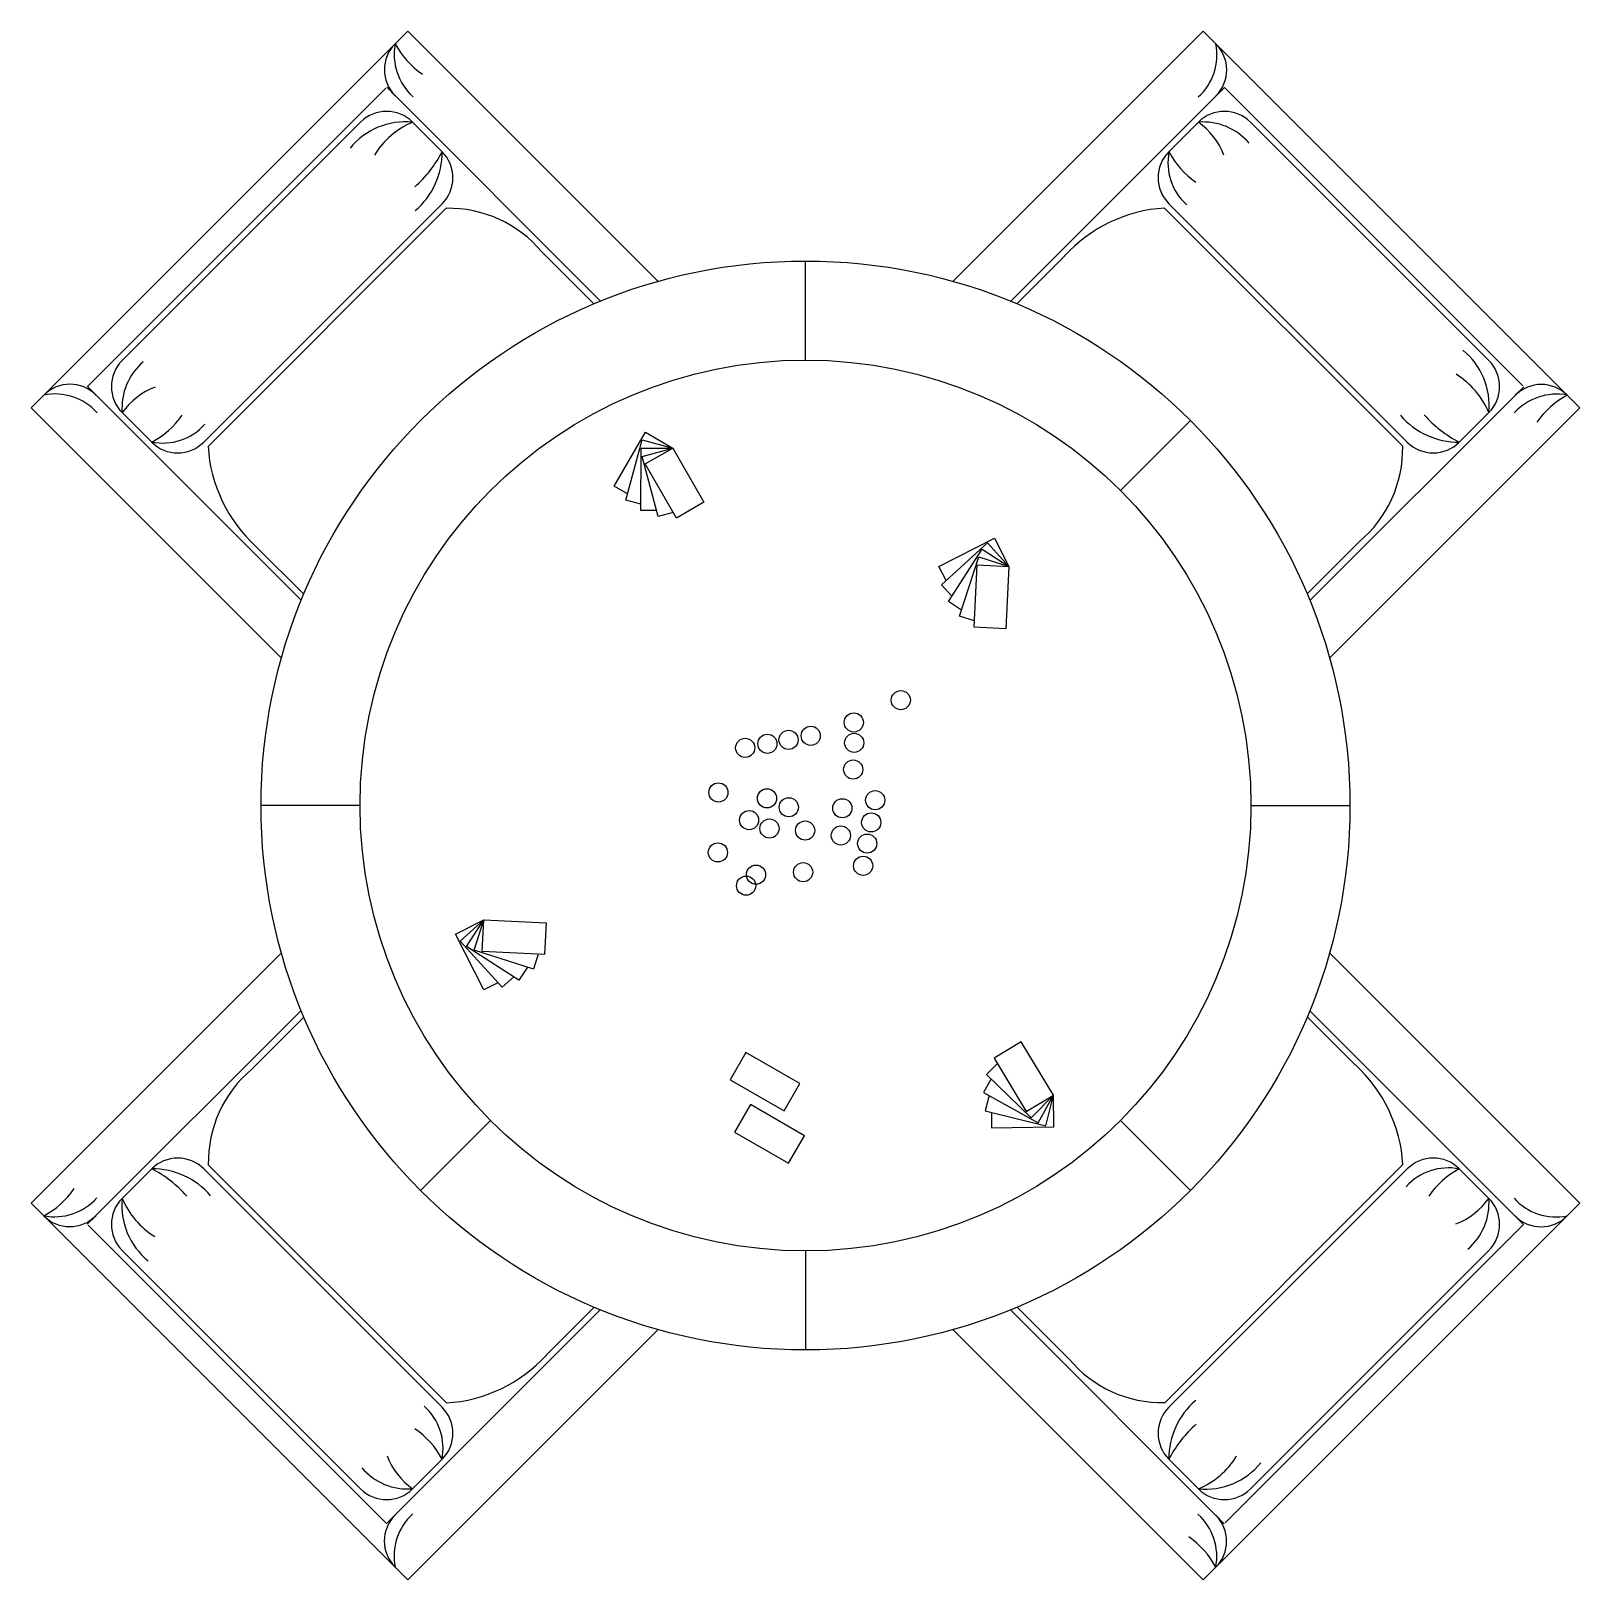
# Model space of a CAD drawing. Header units: millimetres. Extents: x 1427.03 to 1428.59, y 1332.26 to 1333.82.
import ezdxf

# ---------------------------------------------------------------- set-up
doc = ezdxf.new("R2010")
doc.units = ezdxf.units.MM
doc.header["$LTSCALE"] = 10
doc.layers.add('Mesas_de_Jogos', color=2, linetype='Continuous')

msp = doc.modelspace()

# ---------------------------------------------------------------- linework, layer by layer
at = {"layer": 'Mesas_de_Jogos'}
for p, q in [((1427.0296, 1333.4434), (1427.4104, 1333.8242)), ((1427.4104, 1333.8242), (1427.6633, 1333.5713)), ((1428.2136, 1333.8242), (1427.9607, 1333.5713)), ((1428.2136, 1333.8242), (1428.5944, 1333.4434)), ((1427.388, 1333.7665), (1427.0866, 1333.465)), ((1427.389, 1333.7674), (1427.3975, 1333.7588)), ((1427.389, 1333.7674), (1427.605, 1333.5513)), ((1428.2352, 1333.7672), (1428.0809, 1333.6129)), ((1428.2352, 1333.7672), (1428.2266, 1333.7586)), ((1428.5367, 1333.4657), (1428.2352, 1333.7672)), ((1427.3625, 1333.7321), (1427.1217, 1333.4913)), ((1427.4151, 1333.7321), (1427.4449, 1333.7023)), ((1427.4151, 1333.7321), (1427.4449, 1333.7023)), ((1428.2089, 1333.7321), (1428.1791, 1333.7023)), ((1428.5023, 1333.4913), (1428.2615, 1333.7321)), ((1427.2041, 1333.4089), (1427.4449, 1333.6497)), ((1428.1791, 1333.6497), (1428.4199, 1333.4089)), ((1427.4491, 1333.6451), (1427.2085, 1333.4045)), ((1428.4153, 1333.4047), (1428.1747, 1333.6453)), ((1428.0809, 1333.6129), (1428.0193, 1333.5512)), ((1427.5982, 1333.5486), (1427.5457, 1333.6011)), ((1427.812, 1333.4918), (1427.812, 1333.5918)), ((1428.0739, 1333.597), (1428.0255, 1333.5487)), ((1427.0866, 1333.465), (1427.0952, 1333.4564)), ((1427.0866, 1333.465), (1427.2409, 1333.3107)), ((1428.5376, 1333.4648), (1428.3216, 1333.2488)), ((1428.5376, 1333.4648), (1428.529, 1333.4562)), ((1427.0296, 1333.4434), (1427.2825, 1333.1905)), ((1427.1217, 1333.4387), (1427.1515, 1333.4089)), ((1428.1302, 1333.36), (1428.2009, 1333.4307)), ((1428.5944, 1333.4434), (1428.3415, 1333.1905)), ((1428.5023, 1333.4387), (1428.4725, 1333.4089)), ((1428.5023, 1333.4387), (1428.4725, 1333.4089)), ((1427.2409, 1333.3107), (1427.3026, 1333.2491)), ((1428.3188, 1333.2555), (1428.3713, 1333.3081)), ((1427.2567, 1333.3036), (1427.3051, 1333.2553)), ((1427.362, 1333.0418), (1427.262, 1333.0418)), ((1428.262, 1333.0418), (1428.362, 1333.0418)), ((1427.0296, 1332.6401), (1427.2825, 1332.8931)), ((1428.5944, 1332.6401), (1428.3415, 1332.8931)), ((1427.0864, 1332.6188), (1427.3024, 1332.8348)), ((1427.3052, 1332.828), (1427.2527, 1332.7755)), ((1428.3673, 1332.7799), (1428.3189, 1332.8283)), ((1428.3831, 1332.7729), (1428.3214, 1332.8345)), ((1428.5374, 1332.6186), (1428.3831, 1332.7729)), ((1427.4938, 1332.7236), (1427.4231, 1332.6529)), ((1428.1302, 1332.7236), (1428.2009, 1332.6529)), ((1427.2087, 1332.6789), (1427.4493, 1332.4383)), ((1428.1749, 1332.4385), (1428.4155, 1332.6791)), ((1427.1217, 1332.6449), (1427.1515, 1332.6747)), ((1427.1217, 1332.6449), (1427.1515, 1332.6747)), ((1427.4449, 1332.4339), (1427.2041, 1332.6747)), ((1428.4199, 1332.6747), (1428.1791, 1332.4339)), ((1428.5023, 1332.6449), (1428.4725, 1332.6747)), ((1427.4104, 1332.2594), (1427.0296, 1332.6401)), ((1428.5944, 1332.6401), (1428.2136, 1332.2594)), ((1427.0864, 1332.6188), (1427.095, 1332.6273)), ((1427.0873, 1332.6178), (1427.3888, 1332.3164)), ((1428.236, 1332.3171), (1428.5374, 1332.6186)), ((1428.5374, 1332.6186), (1428.5288, 1332.6271)), ((1427.1217, 1332.5923), (1427.3625, 1332.3515)), ((1427.812, 1332.5918), (1427.812, 1332.4918)), ((1428.2615, 1332.3515), (1428.5023, 1332.5923)), ((1427.5431, 1332.4707), (1427.6047, 1332.5323)), ((1427.5501, 1332.4865), (1427.5985, 1332.5349)), ((1428.235, 1332.3162), (1428.019, 1332.5322)), ((1428.0258, 1332.535), (1428.0783, 1332.4825)), ((1427.4104, 1332.2594), (1427.6633, 1332.5123)), ((1428.2136, 1332.2594), (1427.9607, 1332.5123)), ((1427.3888, 1332.3164), (1427.5431, 1332.4707)), ((1427.4151, 1332.3515), (1427.4449, 1332.3813)), ((1428.2089, 1332.3515), (1428.1791, 1332.3813)), ((1428.2089, 1332.3515), (1428.1791, 1332.3813)), ((1427.3888, 1332.3164), (1427.3973, 1332.325)), ((1428.235, 1332.3162), (1428.2265, 1332.3248))]:
    msp.add_line(p, q, dxfattribs=at)
for points in [[(1427.6323, 1333.3565), (1427.6187, 1333.3643), (1427.6502, 1333.4188), (1427.6779, 1333.4028)], [(1427.6458, 1333.3462), (1427.6306, 1333.3503), (1427.647, 1333.4111), (1427.6779, 1333.4028)], [(1427.6615, 1333.3398), (1427.6458, 1333.3398), (1427.6459, 1333.4028), (1427.6779, 1333.4028)], [(1427.6784, 1333.3377), (1427.6632, 1333.3337), (1427.6469, 1333.3945), (1427.6779, 1333.4028)], [(1427.954, 1333.2691), (1427.9468, 1333.2831), (1428.0029, 1333.3118), (1428.0175, 1333.2833)], [(1427.9599, 1333.2531), (1427.9493, 1333.2648), (1427.996, 1333.307), (1428.0175, 1333.2833)], [(1427.9696, 1333.2392), (1427.9564, 1333.2478), (1427.9905, 1333.3007), (1428.0175, 1333.2833)], [(1427.9826, 1333.2283), (1427.9677, 1333.2332), (1427.987, 1333.2931), (1428.0175, 1333.2833)], [(1427.5012, 1332.8628), (1427.4872, 1332.8557), (1427.4585, 1332.9117), (1427.487, 1332.9263)], [(1427.5172, 1332.8687), (1427.5055, 1332.8581), (1427.4632, 1332.9048), (1427.487, 1332.9263)], [(1427.531, 1332.8784), (1427.5225, 1332.8652), (1427.4696, 1332.8994), (1427.487, 1332.9263)], [(1427.5419, 1332.8915), (1427.5371, 1332.8765), (1427.4772, 1332.8958), (1427.487, 1332.9263)], [(1428.0058, 1332.7813), (1427.9949, 1332.7699), (1428.0401, 1332.7262), (1428.0624, 1332.7493)], [(1427.9994, 1332.7655), (1427.9918, 1332.7518), (1428.0469, 1332.7212), (1428.0624, 1332.7493)], [(1427.9974, 1332.7487), (1427.9936, 1332.7334), (1428.0547, 1332.7181), (1428.0624, 1332.7493)], [(1427.9998, 1332.7318), (1428, 1332.7161), (1428.063, 1332.7172), (1428.0624, 1332.7493)]]:
    msp.add_lwpolyline(points, dxfattribs=at)
for points in [[(1427.6501, 1333.3868), (1427.6779, 1333.4028), (1427.7094, 1333.3482), (1427.6816, 1333.3322)], [(1427.9855, 1333.2849), (1428.0175, 1333.2833), (1428.0144, 1333.2204), (1427.9823, 1333.222)], [(1427.4854, 1332.8943), (1427.487, 1332.9263), (1427.5499, 1332.9232), (1427.5483, 1332.8911)], [(1427.7904, 1332.7332), (1427.8064, 1332.761), (1427.7518, 1332.7924), (1427.7358, 1332.7646)], [(1428.0349, 1332.7328), (1428.0624, 1332.7493), (1428.03, 1332.8032), (1428.0025, 1332.7867)], [(1427.7949, 1332.6804), (1427.8109, 1332.7082), (1427.7563, 1332.7397), (1427.7403, 1332.7119)]]:
    msp.add_lwpolyline(points, close=True, dxfattribs=at)
for centre, radius in [((1427.812, 1333.0418), 0.55), ((1427.812, 1333.0418), 0.45), ((1427.9083, 1333.1482), 0.00968), ((1427.8608, 1333.1257), 0.00968), ((1427.7949, 1333.1081), 0.00968), ((1427.8173, 1333.1122), 0.00968), ((1427.7511, 1333.1), 0.00968), ((1427.7735, 1333.1041), 0.00968), ((1427.8612, 1333.1051), 0.00968), ((1427.8602, 1333.0781), 0.00968), ((1427.724, 1333.055), 0.00968), ((1427.7731, 1333.049), 0.00968), ((1427.8824, 1333.0471), 0.00968), ((1427.7951, 1333.04), 0.00968), ((1427.8492, 1333.039), 0.00968), ((1427.755, 1333.027), 0.00968), ((1427.7756, 1333.0185), 0.00968), ((1427.8116, 1333.0165), 0.00968), ((1427.8784, 1333.0247), 0.00968), ((1427.8477, 1333.0115), 0.00968), ((1427.8743, 1333.0033), 0.00968), ((1427.7235, 1332.9944), 0.00968), ((1427.762, 1332.9719), 0.00968), ((1427.8096, 1332.9744), 0.00968), ((1427.8702, 1332.9809), 0.00968), ((1427.752, 1332.9608), 0.00968)]:
    msp.add_circle(centre, radius, dxfattribs=at)
for centre, radius, start, end in [((1427.4238, 1333.7851), 0.0372, 135, 225), ((1427.4539, 1333.8004), 0.0574, 168.9055, 227.9989), ((1427.4702, 1333.8486), 0.0816, 207.1136, 236.2934), ((1428.1703, 1333.8002), 0.0574, 312.0011, 11.0945), ((1428.2003, 1333.7849), 0.0372, 315, 45), ((1427.3888, 1333.7058), 0.0372, 45, 135), ((1428.2352, 1333.7058), 0.0372, 45, 135), ((1427.4077, 1333.6608), 0.0717, 84.1343, 141.1416), ((1427.4476, 1333.655), 0.0836, 112.8804, 148.3581), ((1428.2137, 1333.6709), 0.0614, 40.549, 94.4402), ((1428.1658, 1333.6722), 0.0739, 21.1141, 54.2523), ((1427.334, 1333.7599), 0.125, 311.8242, 332.5453), ((1427.368, 1333.7014), 0.0769, 310.371, 0.6861), ((1427.4186, 1333.676), 0.0372, 314.9977, 45), ((1428.2054, 1333.676), 0.0372, 135, 225), ((1428.2355, 1333.6912), 0.0574, 168.9055, 227.9989), ((1428.2517, 1333.7395), 0.0816, 207.1136, 236.2934), ((1427.4514, 1333.5222), 0.1229, 39.9379, 91.0901), ((1428.1838, 1333.4967), 0.1489, 93.5073, 137.6238), ((1428.431, 1333.446), 0.0717, 354.1343, 51.1416), ((1427.148, 1333.465), 0.0372, 135, 225), ((1427.1829, 1333.4435), 0.0614, 130.549, 184.4402), ((1428.4253, 1333.4062), 0.0836, 22.8804, 58.3581), ((1428.476, 1333.465), 0.0372, 315, 45), ((1427.0689, 1333.4301), 0.0372, 45, 135), ((1427.1816, 1333.3956), 0.0739, 111.1141, 144.2523), ((1428.5553, 1333.4299), 0.0372, 45, 135), ((1427.0536, 1333.4001), 0.0574, 42.0011, 101.0945), ((1428.5706, 1333.3999), 0.0574, 78.9055, 137.9989), ((1428.6188, 1333.3836), 0.0816, 117.1136, 146.2934), ((1427.1143, 1333.4815), 0.0816, 297.1136, 326.2934), ((1428.4716, 1333.4858), 0.0769, 220.371, 270.6861), ((1428.5301, 1333.5198), 0.125, 221.8242, 242.5453), ((1427.1626, 1333.4653), 0.0574, 258.9055, 317.9989), ((1427.1778, 1333.4352), 0.0372, 225, 315), ((1427.3571, 1333.4136), 0.1489, 183.5073, 227.6238), ((1428.2924, 1333.4024), 0.1229, 309.9379, 1.0901), ((1428.4462, 1333.4352), 0.0372, 224.9977, 315), ((1427.3316, 1332.6812), 0.1229, 129.9379, 181.0901), ((1428.2669, 1332.67), 0.1489, 3.5073, 47.6238), ((1427.1778, 1332.6484), 0.0372, 44.9977, 135), ((1428.4462, 1332.6484), 0.0372, 45, 135), ((1427.1524, 1332.5978), 0.0769, 40.371, 90.6861), ((1427.0939, 1332.5638), 0.125, 41.8242, 62.5453), ((1428.4614, 1332.6183), 0.0574, 78.9055, 137.9989), ((1428.5097, 1332.602), 0.0816, 117.1136, 146.2934), ((1427.0052, 1332.7), 0.0816, 297.1136, 326.2934), ((1427.0534, 1332.6837), 0.0574, 258.9055, 317.9989), ((1427.148, 1332.6186), 0.0372, 135, 225), ((1427.193, 1332.6375), 0.0717, 174.1343, 231.1416), ((1427.1987, 1332.6774), 0.0836, 202.8804, 238.3581), ((1428.4424, 1332.688), 0.0739, 291.1141, 324.2523), ((1428.4411, 1332.6401), 0.0614, 310.549, 4.4402), ((1428.476, 1332.6186), 0.0372, 315, 45), ((1428.5704, 1332.6835), 0.0574, 222.0011, 281.0945), ((1427.0687, 1332.6536), 0.0372, 225, 315), ((1428.5551, 1332.6534), 0.0372, 225, 315), ((1427.4402, 1332.5869), 0.1489, 273.5073, 317.6238), ((1428.1726, 1332.5614), 0.1229, 219.9379, 271.0901), ((1427.3885, 1332.3923), 0.0574, 348.9055, 47.9989), ((1427.4186, 1332.4076), 0.0372, 315, 45), ((1428.2054, 1332.4076), 0.0372, 134.9977, 225), ((1428.256, 1332.3822), 0.0769, 130.371, 180.6861), ((1428.29, 1332.3237), 0.125, 131.8242, 152.5453), ((1427.3722, 1332.3441), 0.0816, 27.1136, 56.2934), ((1427.4582, 1332.4114), 0.0739, 201.1141, 234.2523), ((1428.1764, 1332.4285), 0.0836, 292.8804, 328.3581), ((1427.4103, 1332.4127), 0.0614, 220.549, 274.4402), ((1428.2162, 1332.4228), 0.0717, 264.1343, 321.1416), ((1427.3888, 1332.3778), 0.0372, 225, 315), ((1428.2352, 1332.3778), 0.0372, 225, 315), ((1427.4237, 1332.2987), 0.0372, 135, 225), ((1427.4537, 1332.2834), 0.0574, 132.0011, 191.0945), ((1428.1701, 1332.2832), 0.0574, 348.9055, 47.9989), ((1428.2002, 1332.2985), 0.0372, 315, 45), ((1428.1538, 1332.235), 0.0816, 27.1136, 56.2934)]:
    msp.add_arc(centre, radius, start, end, dxfattribs=at)

doc.saveas('drawing.dxf')
